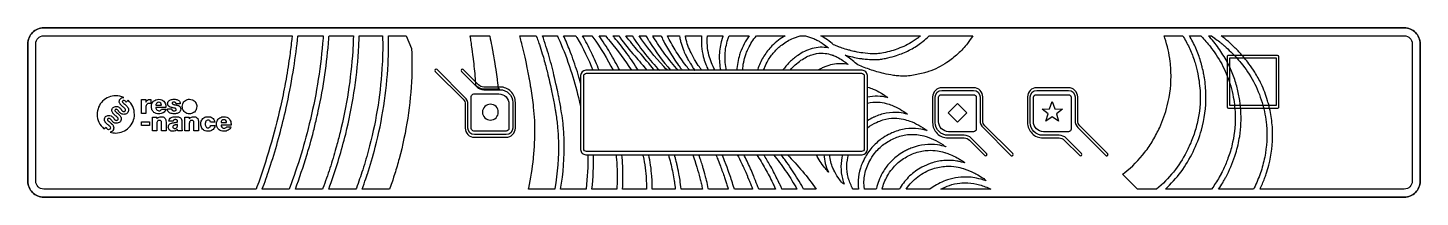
# Model space of a CAD drawing. Header units: inches. Extents: x 17 to 281, y -119 to -87.
import ezdxf

# ---------------------------------------------------------------- set-up
doc = ezdxf.new("R2010")
doc.units = ezdxf.units.IN
doc.header["$MEASUREMENT"] = 0
for name, color, linetype in [('ARGENT', 7, 'Continuous'), ('BLANC', 7, 'Continuous'), ('CUIVRE', 7, 'Continuous'), ('decoupeEXt', 7, 'Continuous'), ('decoupeINt', 7, 'Continuous'), ('NOIR', 7, 'Continuous')]:
    doc.layers.add(name, color=color, linetype=linetype)

msp = doc.modelspace()

# ---------------------------------------------------------------- linework, layer by layer
at = {"layer": 'ARGENT'}
msp.add_lwpolyline([(175.68, -109.77), (175.68, -95.81, 0.414214), (174.68, -94.81), (122.32, -94.81, 0.414214), (121.32, -95.81), (121.32, -109.77, 0.414214), (122.32, -110.77), (174.68, -110.77, 0.414214)], format="xyb", close=True, dxfattribs=at)
at = {"layer": 'BLANC'}
msp.add_lwpolyline([(105.71, -102.73, 0.414214), (104.21, -101.23, 0.414214), (102.71, -102.73, 0.414214), (104.21, -104.22, 0.414214)], format="xyb", close=True, dxfattribs=at)
for points in [[(192.76, -101.08), (190.98, -102.85), (192.76, -104.63), (194.53, -102.85)], [(210.75, -100.73), (211.24, -102.08), (212.68, -102.13), (211.55, -103.02), (211.94, -104.4), (210.75, -103.61), (209.55, -104.4), (209.94, -103.02), (208.82, -102.13), (210.25, -102.08)]]:
    msp.add_lwpolyline(points, close=True, dxfattribs=at)
at = {"layer": 'CUIVRE'}
for points in [[(277.5, -86.79), (90.15, -86.79), (90.15, -86.79), (86.61, -86.79), (86.61, -86.79), (19.5, -86.79, 0.199548), (17.38, -87.67, 0.199677), (16.5, -89.79), (16.5, -115.79, 0.199252), (17.38, -117.91, 0.199384), (19.5, -118.79), (277.5, -118.79, 0.19925), (279.62, -117.91, 0.19968), (280.5, -115.79), (280.5, -89.79, 0.19925), (279.62, -87.67, 0.19968)], [(59.79, -117.27), (19.5, -117.27, -0.413585), (18, -115.77), (18, -89.77, -0.413585), (19.5, -88.27), (66.62, -88.27, -0.001541), (66.57, -88.7, -0.004658), (66.53, -89.11, -0.004147), (66.5, -89.3, -0.007073), (66.1, -92.42, -0.009914), (65.35, -97.07, -0.012207), (65.32, -97.22, -0.009912), (64.4, -101.69, -0.032973), (59.93, -116.88)], [(66.05, -117.27), (60.96, -117.27), (60.96, -117.26, 0.008128), (62.28, -113.49), (62.52, -112.77), (62.73, -112.11, 0.021331), (65.48, -101.93, 0.014476), (66.79, -95.16), (66.93, -94.31, 0.01225), (67.72, -88.33), (67.73, -88.27), (72.51, -88.27), (72.48, -88.74, -0.038606), (70.07, -104.14, -0.032475), (66.12, -117.09)], [(72.37, -117.27), (67.22, -117.27, 0.016221), (69.39, -110.89), (69.51, -110.49), (69.62, -110.11), (69.83, -109.4), (70.01, -108.78), (70.16, -108.23), (70.29, -107.76), (70.52, -106.92, 0.005463), (71.14, -104.39, 0.00557), (71.58, -102.47, 0.033809), (73.58, -88.82), (73.58, -88.78), (73.6, -88.46), (73.61, -88.27), (78.23, -88.27), (78.2, -88.99, -0.008152), (78.1, -91.16, -0.044539), (75.7, -106.6), (75.62, -106.93, -0.007467), (74.93, -109.51, -0.010359), (73.77, -113.33, -0.010373), (72.44, -117.1)], [(78.72, -117.27), (73.54, -117.27), (73.78, -116.63), (73.89, -116.33), (73.99, -116.04, 0.025623), (76.77, -106.86, 0.022402), (78.33, -99.1, 0.022409), (79.2, -91.23, 0.00673), (79.28, -89.76), (79.3, -89.02), (79.32, -88.65), (79.33, -88.29), (79.33, -88.27), (83.76, -88.27), (83.76, -88.28, -0.008595), (83.78, -90.94), (83.77, -91.6), (83.76, -92.1, -0.005608), (83.7, -93.59, -0.050347), (81.31, -109.07, -0.012742), (80.15, -113.12), (79.99, -113.62, -0.011254), (78.79, -117.1)], [(89.28, -96.02, -0.056229), (86.9, -111.55, -0.010129), (86.08, -114.34), (85.86, -115.04), (85.69, -115.56), (85.63, -115.75), (85.4, -116.43), (85.28, -116.77), (85.16, -117.1), (85.1, -117.27), (79.89, -117.27, 0.006489), (80.58, -115.31), (80.71, -114.95), (80.82, -114.6, 0.011707), (80.85, -114.52, 0.011717), (80.88, -114.44, 0.01657), (82.37, -109.35, 0.050329), (84.8, -93.64), (84.81, -93.31), (84.84, -92.68, 0.015116), (84.86, -88.27), (88.22, -88.27), (89.25, -90.66), (89.25, -90.83), (89.28, -91.48), (89.29, -91.62, -0.009136), (89.32, -93.82), (89.32, -94.37, -0.007557)], [(100.38, -88.27), (104.06, -88.27), (104.09, -88.38, -0.004956), (104.46, -90.22), (104.55, -90.68, -0.007913), (104.58, -90.85), (104.69, -91.46), (104.79, -92.06), (104.92, -92.84), (105.03, -93.52), (105.13, -94.11), (105.21, -94.63), (105.23, -94.75, -0.005471), (105.48, -96.51), (105.51, -96.74), (105.56, -97.12), (105.63, -97.71, -0.005369), (105.65, -97.85, -0.006753), (105.66, -97.96, -0.010344), (105.68, -98.12, -0.012368), (105.7, -98.29), (105.74, -98.34), (105.98, -98.36), (102.94, -98.36, -0.190154), (101.49, -97.78), (101.4, -96.83, 0.01239), (101.05, -93.13), (100.93, -92.21), (100.89, -91.87), (100.81, -91.26), (100.69, -90.36), (100.65, -90.13), (100.63, -89.96, 0.003006), (100.56, -89.45), (100.52, -89.16), (100.48, -88.94)], [(116.42, -117.19), (116.41, -117.27), (111.43, -117.27, 0.008576), (111.47, -117.1, 0.027691), (112.37, -111.46, 0.009685), (112.39, -111.28, 0.026981), (112.64, -105.76, 0.010123), (112.6, -104.31, 0.014946), (112.41, -101.79), (112.36, -101.32, 0.013558), (111.84, -97.8), (111.81, -97.58), (111.66, -96.76, 0.001678), (111.55, -96.15), (111.37, -95.23), (111.33, -95), (111.29, -94.82, 0.00369), (111.19, -94.31), (111.19, -94.31), (111.04, -93.55), (110.9, -92.88), (110.77, -92.3, 0.005716), (110.3, -90.28), (110.17, -89.78, 0.015784), (110.16, -89.73, 0.005915), (110.06, -89.37, 0.003403), (109.77, -88.27), (112.9, -88.27), (112.97, -88.44, -0.005739), (113.34, -89.49), (113.42, -89.72), (113.49, -89.94, -0.006173), (114.05, -91.68, -0.009655), (114.79, -94.31), (114.87, -94.64), (114.95, -94.93, -0.006919), (115.01, -95.19, -0.005951), (115.43, -96.97), (115.58, -97.67), (115.73, -98.32, -0.012327), (115.74, -98.39, -0.012266), (115.76, -98.47, -0.012206), (115.78, -98.54, -0.012145), (115.79, -98.62, -0.012085), (115.81, -98.69, -0.006405), (116.28, -101.05), (116.36, -101.49), (116.44, -101.91), (116.51, -102.3, -0.004656), (116.62, -103.03, -0.01488), (116.95, -105.61, -0.018813), (117.1, -108.2, -0.047598)], [(122.36, -117.21), (122.36, -117.27), (117.52, -117.27, 0.047354), (118.2, -108.18, 0.020636), (118.02, -105.29, 0.007332), (118.01, -105.15, 0.008802), (117.98, -104.89, 0.011679), (117.71, -102.83), (117.65, -102.45), (117.59, -102.09), (117.53, -101.75), (117.47, -101.44), (117.42, -101.14), (117.37, -100.86, 0.001752), (117.17, -99.83), (117.13, -99.63, 0.004108), (116.82, -98.18), (116.78, -98), (116.64, -97.37), (116.5, -96.73), (116.38, -96.2, 0.013784), (115.35, -92.2, 0.015626), (114.07, -88.27), (116.88, -88.27), (116.98, -88.48), (117.05, -88.65, -0.025001), (119.15, -93.91), (119.2, -94.08, -0.020297), (120.74, -99.35), (120.89, -99.94), (121.11, -100.82), (121.22, -101.27), (121.32, -101.71), (121.32, -109.77, 0.414229), (122.32, -110.77), (122.65, -110.77, -0.036048)], [(120.42, -88.27), (120.56, -88.52, -0.008632), (120.62, -88.62, -0.031712), (123.66, -94.81), (122.32, -94.81, 0.41419), (121.32, -95.81), (121.32, -97.23), (121.16, -96.66), (121, -96.12, 0.016686), (119.68, -92.15, 0.00865), (119.59, -91.9), (119.42, -91.44), (119.26, -91.04, 0.013525), (118.09, -88.27)], [(123.46, -88.27), (123.66, -88.56, -0.034288), (127.5, -94.81), (124.84, -94.81, 0.01639), (123.37, -91.49, 0.01038), (123.32, -91.39, 0.015367), (121.68, -88.27)], [(126.03, -88.27), (126.28, -88.58, 0.003324), (126.59, -88.97), (126.9, -89.35, -0.030789), (130.94, -94.81), (128.72, -94.81, 0.017579), (126.88, -91.47, 0.018154), (124.8, -88.27)], [(128.53, -88.27), (128.74, -88.57, 0.02514), (131.59, -92.09, -0.008125), (132.76, -93.43), (133.04, -93.77, -0.016891), (133.1, -93.84, -0.016283), (133.15, -93.9), (133.52, -94.35), (133.89, -94.81), (132.25, -94.81, 0.017273), (130.1, -91.65), (129.82, -91.27, 0.01475), (127.75, -88.64), (127.67, -88.55), (127.45, -88.27)], [(131.07, -88.27), (131.25, -88.55, 0.044914), (136.26, -94.81), (135.28, -94.81, 0.019328), (132.41, -91.35), (132.24, -91.17, -0.021056), (129.89, -88.27)], [(133.7, -88.27), (133.94, -88.69, 0.016647), (133.97, -88.73, 0.007751), (134.15, -89.03, 0.009662), (134.26, -89.22, 0.007249), (134.38, -89.41, 0.040297), (138.37, -94.81), (137.77, -94.81), (137.42, -94.44), (137.07, -94.06, -0.04259), (132.4, -88.27)], [(136.58, -88.27), (136.67, -88.47, 0.011672), (137.08, -89.36, 0.016071), (137.77, -90.65, 0.01089), (138.53, -91.9), (138.77, -92.27, 0.010875), (139.66, -93.56), (139.89, -93.88), (139.97, -93.99), (140.28, -94.4, 0.005765), (140.59, -94.81), (139.84, -94.81, -0.02336), (137.31, -91.75, -0.024669), (135.09, -88.46), (134.98, -88.27)], [(140.05, -88.27), (140.07, -88.36), (140.11, -88.6, 0.018125), (140.27, -89.33, 0.031021), (140.74, -90.78, 0.024928), (140.76, -90.84, 0.019553), (141.21, -91.87, 0.003317), (141.4, -92.25), (141.57, -92.58), (141.73, -92.86, 0.006766), (142.01, -93.35, 0.006498), (142.12, -93.53), (142.31, -93.85), (142.39, -93.96), (142.52, -94.17, 0.005798), (142.92, -94.78), (142.94, -94.81), (142, -94.81, -0.006975), (141.33, -93.96, -0.022443), (139.46, -91.31), (139.23, -90.94, -0.01427), (138.46, -89.63, -0.020225), (137.78, -88.27)], [(144.26, -88.27, 0.084823), (144.57, -92.21, 0.028166), (145, -93.54), (145.06, -93.7), (145.18, -93.98, 0.010221), (145.36, -94.4, 0.014992), (145.41, -94.5, 0.01274), (145.49, -94.66), (145.56, -94.81), (144.28, -94.81), (144.17, -94.65, -0.00933), (143.83, -94.17, -0.011906), (143.06, -92.97, -0.012191), (142.53, -92.03), (142.44, -91.86, -0.026063), (141.8, -90.49, -0.033737), (141.33, -89.05, -0.010058), (141.24, -88.66), (141.2, -88.47, -0.011528), (141.17, -88.27)], [(145.36, -88.32), (145.36, -88.27), (148.31, -88.27, 0.010186), (148.19, -88.62, 0.012076), (148.07, -89, 0.023805), (148.06, -89.04, 0.060414), (147.6, -91.91, 0.064753), (147.88, -94.81), (146.81, -94.81, -0.010936), (146.76, -94.73, -0.027263), (146.11, -93.37, -0.034241), (145.64, -91.94, -0.085934)], [(149.23, -88.95, -0.03806), (149.24, -88.93), (149.29, -88.78), (149.35, -88.62), (149.48, -88.27), (153.27, -88.27, 0.075308), (151.59, -91.47, 0.006137), (151.46, -91.88, 0.063729), (150.94, -94.81), (149, -94.81, -0.073615), (148.7, -91.87, -0.035307), (148.87, -90.39, -0.031639)], [(154.64, -88.27), (160.1, -88.27, 0.039335), (158.82, -89.1, 0.034765), (157.59, -90.19, 0.05569), (156.07, -92.12, 0.050269), (154.99, -94.32, 0.037984), (154.98, -94.35, 0.01018), (154.83, -94.81), (152.04, -94.81, -0.038466), (152.23, -93.3, -0.011358), (152.31, -92.93, -0.008062), (152.38, -92.65), (152.41, -92.55, -0.014275), (152.63, -91.83, -0.019954), (152.97, -90.97, -0.065152), (154.4, -88.58)], [(162.97, -88.27), (163.97, -88.27), (165.3, -88.74, -0.032125), (166.11, -89.09, -0.020451), (166.69, -89.41, -0.01226), (167.11, -89.67, -0.014933), (167.26, -89.78, -0.024448), (168.29, -90.58, 0.114599), (165.23, -90.69, 0.048414), (163.79, -91.23, 0.036844), (162.47, -92.01, 0.043625), (160.93, -93.28, 0.04594), (159.65, -94.81), (155.99, -94.81, -0.006127), (156.02, -94.71), (156.09, -94.53, -0.004731), (156.22, -94.2, -0.03088), (156.83, -92.99, -0.049576), (158.01, -91.35, -0.024402), (158.72, -90.63, -0.023207), (159.5, -89.98, -0.03383), (160.54, -89.28, -0.044781), (161.67, -88.74)], [(185.77, -88.27), (185.61, -88.41, -0.009086), (185.36, -88.6), (185.24, -88.7, -0.004668), (185.11, -88.79, -0.018364), (184.36, -89.32, -0.055562), (181.49, -90.73), (181.3, -90.8, -0.020292), (179.87, -91.24, -0.013907), (178.4, -91.57, -0.041364), (177.24, -91.69, -0.011603), (176.72, -91.69, -0.03082), (174.81, -91.53, -0.017015), (173.39, -91.28, -0.01092), (172.34, -91.03), (172.14, -90.97), (171.78, -90.87), (171.46, -90.78, -0.01271), (170.35, -90.41, -0.023433), (170.29, -90.38, -0.023339), (170.22, -90.36, -0.013359), (169.27, -89.98, 0.026762), (168.13, -89.06, 0.03346), (166.89, -88.27)], [(187.02, -88.64), (187.43, -88.27), (195.68, -88.27, -0.024522), (194.66, -89.72, -0.038446), (192.86, -91.69, -0.040707), (190.77, -93.34, -0.066815), (187.29, -95.04), (187.18, -95.08, -0.013445), (186.28, -95.34), (185.94, -95.43, -0.029634), (183.51, -95.87, -0.023978), (182.87, -95.91, -0.026895), (181.67, -95.88, -0.016601), (180.62, -95.76, -0.020118), (178.81, -95.42, -0.025458), (176.16, -94.65, -0.006087), (176, -94.6, -0.027324), (173.6, -93.61, 0.01839), (172.58, -92.72, 0.023647), (171.47, -91.92, 0.014902), (171.56, -91.95, 0.028718), (174.22, -92.55), (174.56, -92.6), (174.7, -92.62, 0.009392), (175.26, -92.69, 0.027674), (176.94, -92.79, 0.021003), (177.78, -92.76, 0.028155), (178.62, -92.65, 0.009064), (179.57, -92.45, 0.020729), (181.22, -91.99, 0.039379), (183.59, -91.02, 0.022664), (184.71, -90.4, 0.021295), (185.77, -89.68), (185.81, -89.65, 0.011762), (185.97, -89.53, 0.020486)], [(230.52, -117.27), (226.88, -117.27), (224.08, -114.47), (224.42, -114.2, 0.065627), (228.3, -110.32, 0.029805), (229.84, -108.04, 0.027678), (231.11, -105.61, 0.044206), (232.56, -101.53, 0.072633), (233.24, -95.09, 0.002918), (233.22, -94.68, 0.015242), (233.09, -93.16, 0.023345), (232.7, -90.91, 0.021916), (232.11, -88.71, 0.011585), (231.96, -88.28), (231.96, -88.27), (235.47, -88.27), (235.62, -88.53), (235.8, -88.82, -0.028358), (236.95, -91.06, -0.030938), (237.82, -93.42, -0.0214), (238.33, -95.45, -0.040877), (238.78, -99.09, -0.064648), (238.28, -104.56, -0.030641), (237.52, -107.2), (237.46, -107.36, -0.026427), (236.45, -109.73, -0.049335), (234.08, -113.6, -0.05468), (230.97, -116.89)], [(240.96, -117.27), (232.19, -117.27, 0.050137), (235.16, -114, 0.045753), (237.44, -110.21, 0.044122), (239.02, -106.12, 0.073602), (239.89, -99.6), (239.89, -99.4, 0.034564), (239.59, -96.22, 0.009768), (239.45, -95.43, 0.012388), (239.19, -94.26), (239.15, -94.12), (239.12, -93.99), (239.09, -93.88), (239.07, -93.78, 0.004658), (238.88, -93.11, 0.03052), (237.96, -90.63, 0.028827), (236.75, -88.27), (238.89, -88.27), (239.21, -88.61, -0.026122), (240.95, -90.66, -0.044352), (243.1, -94.06, -0.050117), (244.58, -97.81, -0.021834), (245.06, -99.88, -0.041885), (245.43, -103.58, -0.065958), (244.79, -109.11, -0.031123), (243.94, -111.77), (243.81, -112.1, -0.024932), (242.79, -114.31, -0.011101), (242.74, -114.4), (242.56, -114.73, -0.027096), (241.16, -116.98)], [(248.92, -117.27), (242.29, -117.27, 0.014061), (243.06, -116.07, 0.006373), (243.42, -115.45, 0.018414), (243.47, -115.37, 0.00966), (243.76, -114.82), (243.89, -114.57, 0.043573), (245.54, -110.51, 0.035845), (246.28, -107.3, 0.055439), (246.49, -102.37, 0.027101), (246.19, -99.92, 0.024765), (245.64, -97.51), (245.64, -97.51, 0.031871), (244.75, -94.98, 0.022373), (243.87, -93.17, 0.032181), (242.28, -90.62, 0.027994), (240.39, -88.27), (240.91, -88.27), (241.47, -88.68, -0.035582), (241.5, -88.7, -0.035448), (241.53, -88.72, -0.009777), (242.49, -89.45, -0.00926), (242.72, -89.63), (242.9, -89.77, -0.020913), (242.96, -89.83, -0.006893), (243.07, -89.92), (243.16, -89.99), (243.28, -90.1, -0.035157), (243.3, -90.12, -0.021836), (243.35, -90.16, -0.024008), (243.41, -90.21), (243.41, -90.21, -0.01405), (244.6, -91.32, -0.026683), (246.52, -93.41, -0.047395), (248.9, -96.94, -0.053507), (250.52, -100.88), (250.59, -101.13, -0.045382), (251.34, -105.15, -0.072769), (251.02, -111.26, -0.033886), (250.21, -114.22, -0.030611), (249.03, -117.05)], [(279, -115.77, -0.413585), (277.5, -117.27), (250.14, -117.27, 0.019984), (250.99, -115.3, 0.010022), (251.31, -114.42, 0.01913), (251.81, -112.74, 0.069017), (252.53, -106.64, 0.034256), (252.25, -103.57, 0.01508), (251.96, -102.06), (251.87, -101.69), (251.84, -101.55, 0.010696), (251.58, -100.57, 0.040222), (250.36, -97.39, 0.02917), (249.13, -95.16, 0.021086), (248.04, -93.58), (247.83, -93.29, 0.013987), (246.98, -92.25, 0.018442), (245.61, -90.77, 0.016501), (244.14, -89.39, 0.010271), (243.46, -88.82, 0.006689), (242.77, -88.27), (277.5, -88.27, -0.413585), (279, -89.77)], [(166.3, -94.81), (161.03, -94.81, -0.068313), (163.1, -92.91, -0.034438), (164.15, -92.28, -0.03665), (165.15, -91.86, -0.040686), (166.07, -91.63, -0.073692), (167.71, -91.6, -0.049669), (168.91, -91.88, -0.021392), (169.02, -91.92, -0.021692), (169.12, -91.95), (169.17, -91.97, -0.02632), (169.95, -92.32, -0.031074), (171.05, -92.97, -0.011177), (171.18, -93.06), (171.41, -93.22, -0.0171), (172.07, -93.73, 0.104569), (169.08, -93.7, 0.04791), (167.64, -94.14, 0.017778), (166.96, -94.45), (166.79, -94.53, 0.012782)], [(31.35, -105.59, 0.081003), (31.55, -105.86, 0.083502), (31.69, -105.95, 0.112624), (31.86, -105.99, 0.18301), (32.11, -105.9, 0.094714), (32.18, -105.82, 0.125023), (32.21, -105.7, 0.159512), (32.13, -105.5, 0.038113), (32.1, -105.45, 0.028991), (31.95, -105.31, 0.018414), (31.87, -105.25), (31.8, -105.18, -0.006253), (31.62, -105.04, -0.011117), (31.37, -104.81), (31.31, -104.75, -0.008969), (31.23, -104.66, -0.03714), (31.15, -104.56, -0.057754), (31.05, -104.35, -0.078894), (31.01, -104.12, -0.215683), (31.25, -103.57, -0.197274), (31.84, -103.35, -0.121454), (32.28, -103.45, -0.05468), (32.55, -103.64, -0.043274), (32.79, -103.88, 0.081003), (32.98, -104.15, 0.083502), (33.12, -104.24, 0.112624), (33.29, -104.28, 0.18301), (33.54, -104.19, 0.094714), (33.61, -104.11, 0.125023), (33.64, -103.99, 0.159512), (33.57, -103.79, 0.038113), (33.53, -103.74, 0.028991), (33.38, -103.6, 0.018414), (33.31, -103.54), (33.23, -103.47, -0.006253), (33.06, -103.33, -0.011117), (32.81, -103.1), (32.75, -103.04, -0.008969), (32.66, -102.95, -0.03714), (32.59, -102.85, -0.057754), (32.48, -102.64, -0.078894), (32.44, -102.41, -0.215683), (32.68, -101.86, -0.197274), (33.28, -101.64, -0.121454), (33.71, -101.74, -0.060049), (33.84, -101.84, -0.030379), (34.02, -102.01, -0.006544), (34.18, -102.19, 0.081003), (34.38, -102.46, 0.083502), (34.52, -102.56, 0.112624), (34.68, -102.59, 0.18301), (34.93, -102.51, 0.094714), (35.01, -102.42, 0.125023), (35.04, -102.31, 0.159512), (34.96, -102.1, 0.038113), (34.92, -102.05, 0.028991), (34.78, -101.91, 0.018414), (34.7, -101.85), (34.62, -101.78, -0.006253), (34.45, -101.64, -0.011117), (34.2, -101.41), (34.14, -101.35, -0.008969), (34.06, -101.26, -0.03714), (33.98, -101.16, -0.057754), (33.87, -100.95, -0.078894), (33.83, -100.72, -0.215683), (34.08, -100.18, -0.197274), (34.67, -99.95), (34.68, -99.95, 0.110859), (33.18, -99.61, 0.414214), (29.65, -103.14, 0.222707), (30.92, -105.85)], [(38.03, -100.36), (38.86, -100.36), (38.86, -100.82), (38.87, -100.82, -0.167951), (39.18, -100.43, -0.139824), (39.65, -100.31, -0.050506), (39.85, -100.33), (39.85, -101.11, 0.069024), (39.53, -101.06, 0.085414), (39.28, -101.1, 0.166152), (38.99, -101.32, 0.149108), (38.88, -101.67), (38.88, -102.97), (38.03, -102.97)], [(40.78, -101.87, 0.076526), (40.82, -102.1, 0.169467), (41.03, -102.37, 0.145419), (41.36, -102.46, 0.125163), (41.65, -102.39, 0.172791), (41.85, -102.18), (42.65, -102.18, -0.203381), (42.15, -102.84, -0.077188), (41.76, -102.99, -0.058894), (41.35, -103.04, -0.081144), (40.8, -102.96, -0.082837), (40.42, -102.76, -0.13481), (40.04, -102.27, -0.100391), (39.92, -101.65, -0.20712), (40.34, -100.67, -0.192859), (41.33, -100.28, -0.101122), (41.91, -100.39, -0.187779), (42.54, -101.01, -0.07034), (42.67, -101.43, -0.050554), (42.69, -101.87)], [(43.78, -102.11, 0.243345), (43.92, -102.4, 0.095863), (44.07, -102.47, 0.06802), (44.24, -102.49, 0.116616), (44.5, -102.43, 0.114906), (44.6, -102.34, 0.160292), (44.64, -102.21, 0.195329), (44.59, -102.08, 0.085632), (44.51, -102.02, 0.043396), (44.37, -101.97, 0.020025), (44.22, -101.94), (44.03, -101.89), (43.86, -101.86, -0.025595), (43.56, -101.78, -0.014919), (43.45, -101.73, -0.063964), (43.26, -101.63, -0.136665), (43.07, -101.39, -0.098834), (43.01, -101.08, -0.154262), (43.13, -100.69, -0.100617), (43.35, -100.49, -0.049739), (43.55, -100.39, -0.050937), (43.87, -100.31, -0.043049), (44.2, -100.28, -0.042842), (44.61, -100.32, -0.057453), (44.9, -100.4, -0.068822), (45.11, -100.52, -0.123143), (45.33, -100.79, -0.10065), (45.4, -101.13), (44.62, -101.13, 0.102783), (44.59, -101, 0.153094), (44.5, -100.9, 0.092733), (44.37, -100.85, 0.047068), (44.23, -100.84, 0.07495), (44.01, -100.86, 0.126942), (43.91, -100.92, 0.193546), (43.87, -101.03, 0.228356), (43.93, -101.16, 0.075087), (44.03, -101.22, 0.034306), (44.23, -101.29), (44.3, -101.31, 0.014292), (44.57, -101.36, 0.043321), (44.6, -101.36, -0.008701), (44.83, -101.41, -0.061747), (45.08, -101.49, -0.134501), (45.38, -101.74, -0.147952), (45.49, -102.11, -0.133051), (45.39, -102.54, -0.103678), (45.17, -102.78, -0.05583), (44.96, -102.91, -0.060938), (44.61, -103.01), (44.52, -103.02, -0.031992), (44.24, -103.04, -0.0298), (44.03, -103.03, -0.05441), (43.65, -102.96, -0.057435), (43.38, -102.84, -0.135734), (43.07, -102.53, -0.117038), (42.97, -102.11)], [(47.16, -100.28, -0.093901), (47.69, -100.38, -0.160484), (48.32, -100.89, -0.143473), (48.53, -101.66, -0.090381), (48.44, -102.2, -0.15977), (47.93, -102.82, -0.145526), (47.16, -103.04, -0.091317), (46.63, -102.95, -0.161055), (46, -102.44, -0.142861), (45.79, -101.66, -0.089971), (45.88, -101.13, -0.159344), (46.38, -100.5, -0.146984)], [(107.72, -105.79, -0.412497), (107.22, -106.29), (101.08, -106.29, -0.412429), (100.58, -105.79), (100.58, -99.79, -0.412538), (101.08, -99.29), (105.83, -99.29, -0.199253), (107.17, -99.84, -0.199677), (107.72, -101.18)], [(175.68, -98), (175.75, -98.01, -0.031666), (176.77, -98.35), (176.81, -98.37, -0.037837), (178.23, -99.09), (178.4, -99.19), (178.44, -99.21, -0.023363), (179.55, -99.98, 0.056471), (177.62, -99.71, 0.059166), (175.68, -99.89)], [(196.33, -99.92), (196.33, -105.92, -0.412497), (195.83, -106.42), (191.08, -106.42, -0.199253), (189.74, -105.86, -0.199677), (189.19, -104.53), (189.19, -99.92, -0.412482), (189.69, -99.42), (195.83, -99.42, -0.41255)], [(214.32, -105.92, -0.412497), (213.82, -106.42), (209.07, -106.42, -0.199253), (207.73, -105.86, -0.199677), (207.18, -104.53), (207.18, -99.92, -0.412482), (207.68, -99.42), (213.82, -99.42, -0.41255), (214.32, -99.92)], [(35.5, -100.48), (35.12, -100.82, 0.012491), (35.08, -100.76, 0.073062), (34.9, -100.58, 0.155354), (34.66, -100.5, 0.177965), (34.48, -100.56, 0.226521), (34.4, -100.7, 0.167608), (34.46, -100.85, 0.043363), (34.55, -100.95, 0.014214), (34.88, -101.24), (35.08, -101.41, -0.028979), (35.13, -101.45), (35.21, -101.52, -0.079214), (35.23, -101.53), (35.28, -101.59, -0.03523), (35.42, -101.75, -0.057215), (35.53, -101.93, -0.10791), (35.6, -102.28, -0.100448), (35.54, -102.62, -0.108509), (35.35, -102.9, -0.106914), (35.03, -103.09, -0.085493), (34.67, -103.14, -0.061196), (34.38, -103.11, -0.078781), (34.11, -102.98, -0.077826), (33.88, -102.77, -0.05415), (33.71, -102.51), (33.71, -102.51, 0.006732), (33.62, -102.4, 0.070385), (33.47, -102.26, 0.156636), (33.27, -102.19, 0.177965), (33.08, -102.25, 0.226521), (33.01, -102.39, 0.167608), (33.06, -102.53, 0.043363), (33.16, -102.64, 0.014214), (33.49, -102.92), (33.69, -103.1, -0.028979), (33.74, -103.14), (33.81, -103.21, -0.079214), (33.83, -103.22), (33.89, -103.27, -0.03523), (34.03, -103.43, -0.057215), (34.14, -103.61, -0.10791), (34.21, -103.97, -0.100448), (34.15, -104.31, -0.108509), (33.95, -104.59, -0.106914), (33.64, -104.77, -0.085493), (33.28, -104.83, -0.061196), (32.98, -104.79, -0.078781), (32.71, -104.67, -0.079025), (32.48, -104.46, -0.047505), (32.32, -104.2), (32.31, -104.2, 0.082138), (32.11, -103.99, 0.153042), (31.84, -103.9, 0.177965), (31.65, -103.96, 0.226521), (31.58, -104.1, 0.167608), (31.63, -104.24, 0.043363), (31.73, -104.35, 0.014214), (32.05, -104.64), (32.26, -104.81, -0.028979), (32.31, -104.85), (32.38, -104.92, -0.079214), (32.4, -104.93), (32.45, -104.98, -0.03523), (32.59, -105.14, -0.057215), (32.7, -105.32, -0.10791), (32.78, -105.68, -0.100448), (32.72, -106.02, -0.108509), (32.52, -106.3, -0.133474), (32.11, -106.51, 0.077899), (33.18, -106.67, 0.414218), (36.71, -103.14, 0.217567)], [(41.84, -101.39, 0.170801), (41.69, -101.02, 0.217203), (41.33, -100.86, 0.209662), (40.95, -101.02, 0.082303), (40.83, -101.19, 0.068793), (40.78, -101.39)], [(175.68, -101.03, -0.071502), (177.72, -100.84, -0.050066), (179.24, -101.06, -0.032616), (180.33, -101.41, -0.037798), (181.88, -102.17, -0.028782), (183.31, -103.12, 0.04203), (181.71, -102.82, 0.069671), (179.28, -102.91, 0.064736), (176.96, -103.65, 0.01197), (176.79, -103.73, 0.026918), (175.68, -104.35)], [(40.11, -103.65), (40.94, -103.65), (40.94, -104.01), (40.95, -104.01, -0.084978), (41.1, -103.83, -0.173843), (41.77, -103.58, -0.075642), (42.16, -103.63, -0.100272), (42.42, -103.78, -0.148491), (42.65, -104.15, -0.071488), (42.71, -104.59), (42.71, -106.26), (41.85, -106.26), (41.85, -105, 0.002194), (41.85, -104.76, 0.046103), (41.83, -104.58, 0.078564), (41.79, -104.45, 0.180994), (41.63, -104.31, 0.087104), (41.42, -104.28, 0.112745), (41.22, -104.32, 0.179669), (41.02, -104.54, 0.104702), (40.96, -104.84), (40.96, -106.26), (40.11, -106.26)], [(43.24, -104.46, -0.12108), (43.35, -104.05, -0.132699), (43.65, -103.76, -0.077317), (44.05, -103.62, -0.047295), (44.47, -103.58, -0.034124), (44.89, -103.61, -0.048096), (44.91, -103.61, -0.060163), (45.22, -103.69, -0.069405), (45.42, -103.81, -0.135507), (45.63, -104.1, -0.090352), (45.69, -104.45), (45.69, -105.59, 0.028952), (45.7, -105.93, 0.087303), (45.79, -106.26), (44.93, -106.26, -0.048267), (44.9, -106.14, -0.042251), (44.89, -106.08), (44.88, -106.01, -0.11964), (44.48, -106.26, -0.080853), (44.02, -106.34, -0.065678), (43.69, -106.29, -0.072611), (43.46, -106.19, -0.143868), (43.21, -105.91, -0.112729), (43.13, -105.55, -0.070603), (43.17, -105.29, -0.177384), (43.42, -104.94, -0.074271), (43.71, -104.81, -0.02267), (43.94, -104.75, -0.018928), (44.3, -104.7, 0.020321), (44.65, -104.64, 0.022326), (44.74, -104.62, 0.173363), (44.85, -104.54, 0.132465), (44.88, -104.4, 0.167467), (44.83, -104.27, 0.090027), (44.76, -104.2, 0.082471), (44.61, -104.15, 0.049399), (44.46, -104.13, 0.063766), (44.32, -104.15, 0.155508), (44.13, -104.26, 0.136637), (44.04, -104.46)], [(44.34, -105.81, 0.109911), (44.61, -105.76, 0.139647), (44.77, -105.62, 0.077347), (44.83, -105.49, 0.055026), (44.86, -105.26), (44.87, -105.21, 0.004211), (44.87, -105.12), (44.87, -105.04, -0.070634), (44.74, -105.09, -0.029599), (44.64, -105.12), (44.56, -105.13, 0.017319), (44.34, -105.18, 0.045822), (44.21, -105.22, 0.12302), (44.05, -105.33, 0.184398), (43.99, -105.51, 0.108175), (44.01, -105.64, 0.191087), (44.15, -105.77, 0.103315)], [(46.25, -103.65), (47.08, -103.65), (47.08, -104.01), (47.09, -104.01, -0.084849), (47.25, -103.83, -0.174743), (47.91, -103.58, -0.075625), (48.3, -103.63, -0.09962), (48.56, -103.78, -0.148245), (48.8, -104.15, -0.04385), (48.84, -104.37, -0.032328), (48.85, -104.59), (48.85, -106.26), (48, -106.26), (48, -105, 0.002278), (48, -104.76, 0.045807), (47.98, -104.58, 0.078871), (47.93, -104.45, 0.181173), (47.77, -104.31, 0.086732), (47.57, -104.28, 0.113126), (47.37, -104.32, 0.179848), (47.17, -104.54, 0.1046), (47.11, -104.84), (47.11, -106.26), (46.25, -106.26)], [(51.12, -104.61, 0.21672), (50.98, -104.33, 0.177684), (50.7, -104.23, 0.120371), (50.43, -104.29, 0.122463), (50.28, -104.42, 0.108931), (50.17, -104.7, 0.04975), (50.15, -105, 0.058951), (50.17, -105.23, 0.049635), (50.23, -105.4, 0.133874), (50.4, -105.61, 0.153838), (50.65, -105.68, 0.07157), (50.84, -105.66, 0.175462), (51.05, -105.49, 0.108789), (51.14, -105.24), (51.97, -105.24, -0.093264), (51.84, -105.69, -0.158142), (51.34, -106.18, -0.119635), (50.66, -106.34, -0.085347), (50.14, -106.25, -0.161114), (49.51, -105.76, -0.075917), (49.35, -105.4, -0.065315), (49.29, -105, -0.083256), (49.38, -104.46, -0.166509), (49.87, -103.8, -0.083067), (50.25, -103.63, -0.065174), (50.66, -103.58, -0.070762), (51.11, -103.64, -0.066151), (51.42, -103.77, -0.25253), (51.95, -104.61)], [(53.13, -105.17, 0.075479), (53.17, -105.39, 0.168892), (53.38, -105.67, 0.145814), (53.71, -105.76, 0.125193), (54, -105.69, 0.173732), (54.2, -105.47), (55, -105.47, -0.202821), (54.5, -106.13, -0.077207), (54.11, -106.29, -0.05858), (53.7, -106.34, -0.081269), (53.15, -106.25, -0.082879), (52.77, -106.06, -0.134409), (52.39, -105.57, -0.099701), (52.27, -104.95, -0.098691), (52.38, -104.41, -0.154553), (52.9, -103.8, -0.140756), (53.68, -103.58, -0.101079), (54.26, -103.69, -0.187817), (54.89, -104.3, -0.070366), (55.02, -104.72, -0.050564), (55.04, -105.17)], [(54.19, -104.69, 0.169803), (54.04, -104.32, 0.217451), (53.68, -104.16, 0.209702), (53.3, -104.31, 0.082251), (53.18, -104.49, 0.068642), (53.13, -104.69)], [(172.97, -117.27), (172.83, -117.03, -0.027504), (172.37, -116.05, -0.016005), (172.18, -115.54), (172.14, -115.42), (172.11, -115.32), (172.06, -115.17), (172.02, -115.03, -0.07073), (171.78, -112.89, -0.065344), (172.13, -110.77), (174.68, -110.77, 0.414184), (175.68, -109.77), (175.68, -105.68, -0.049143), (177.42, -104.65, -0.036629), (178.63, -104.19, -0.073459), (180.85, -103.87, -0.052663), (182.51, -104.06, -0.034483), (183.72, -104.41, -0.040811), (185.43, -105.2, -0.029756), (187.01, -106.22, 0.039278), (185.4, -105.89, 0.066765), (182.94, -105.9, 0.064169), (180.56, -106.57, 0.018142), (179.72, -106.96, 0.036364), (178.33, -107.8, 0.060527), (176.54, -109.43, 0.055714), (175.17, -111.44, 0.032724), (174.54, -112.81, 0.060512), (174, -115.01, 0.067539), (174.03, -117.27)], [(177.36, -117.27), (175.14, -117.27), (175.13, -117.19, -0.090729), (175.2, -114.49, -0.038272), (175.57, -113.19, -0.032119), (176.13, -111.96), (176.13, -111.96, -0.042398), (177.04, -110.55, -0.06897), (178.82, -108.81, -0.031569), (179.87, -108.13, -0.029018), (180.99, -107.58, -0.072109), (183.28, -106.98, -0.053443), (185.06, -106.97, -0.036996), (186.37, -107.21, -0.045446), (188.24, -107.88, -0.034528), (189.99, -108.84), (190.09, -108.94), (190.18, -109.02), (190.4, -109.15), (190.51, -109.22, -0.013236), (190.61, -109.28, 0.037478), (189.01, -108.93, 0.128345), (184.16, -109.48, 0.01942), (183.28, -109.85, 0.019487), (182.55, -110.23, 0.035204), (181.33, -111.02, 0.055094), (179.74, -112.5, 0.049761), (178.5, -114.29, 0.034694), (177.84, -115.69, 0.040976), (177.39, -117.17)], [(128.17, -117.24), (128.17, -117.27), (123.46, -117.27, 0.035453), (123.75, -110.77), (128.02, -110.77, -0.008264), (128.13, -111.87), (128.15, -112.15), (128.18, -112.57), (128.2, -112.98), (128.22, -113.51, -0.022069)], [(129.27, -117.27, 0.025356), (129.3, -112.93, 0.017964), (129.12, -110.77), (133.11, -110.77, -0.008352), (133.17, -111.06, -0.016263), (133.54, -113.25, -0.019576), (133.75, -115.46), (133.76, -115.68, -0.01472), (133.77, -115.78), (133.78, -116.16), (133.79, -116.44), (133.8, -116.85), (133.81, -117.27)], [(134.91, -117.27), (134.91, -117.27), (134.9, -116.8), (134.89, -116.45), (134.87, -115.92), (134.86, -115.66, 0.033298), (134.86, -115.63), (134.85, -115.4, 0.008253), (134.81, -114.82, 0.017388), (134.59, -112.78, 0.013375), (134.24, -110.77), (137.96, -110.77), (138.07, -111.17, -0.018928), (138.8, -114.19, -0.011979), (139.06, -115.73), (139.09, -115.92, -0.006483), (139.18, -116.6), (139.21, -116.93), (139.25, -117.27)], [(140.35, -117.27), (140.35, -117.23, 0.015514), (140.16, -115.59, 0.00903), (139.95, -114.37, 0.012886), (139.57, -112.56, 0.016143), (139.54, -112.45, 0.00557), (139.43, -112.03), (139.35, -111.71, 0.012268), (139.34, -111.65, 0.016894), (139.31, -111.54, 0.01591), (139.28, -111.45), (139.19, -111.11), (139.1, -110.77), (142.56, -110.77, -0.004834), (142.63, -110.97), (142.77, -111.36), (142.83, -111.54), (142.95, -111.89), (143.17, -112.55), (143.35, -113.13, -0.011063), (143.94, -115.19), (144.01, -115.45, -0.008355), (144.23, -116.36), (144.28, -116.59), (144.32, -116.76), (144.37, -117.02), (144.42, -117.27)], [(145.54, -117.27), (145.52, -117.18), (145.44, -116.77, 0.011185), (145.1, -115.25, 0.0174), (145.08, -115.18), (145.01, -114.9), (144.87, -114.38), (144.74, -113.92), (144.62, -113.52, 0.005442), (144.41, -112.83, 0.005937), (144.08, -111.8), (143.99, -111.54), (143.86, -111.15, 0.024894), (143.85, -111.11), (143.73, -110.77), (146.94, -110.77), (147.12, -111.19), (147.21, -111.41), (147.3, -111.62), (147.57, -112.32), (147.81, -112.93, -0.008188), (148.61, -115.09), (148.79, -115.63, -0.006934), (149.06, -116.45), (149.12, -116.65), (149.22, -116.96), (149.31, -117.27)], [(150.46, -117.27), (150.42, -117.13), (150.31, -116.76), (150.2, -116.4, 0.013418), (149.31, -113.79), (149.07, -113.14), (148.89, -112.66), (148.61, -111.94), (148.46, -111.57), (148.32, -111.21), (148.13, -110.77), (151.02, -110.77, -0.009305), (151.84, -112.4, -0.00647), (152.23, -113.23, -0.016397), (152.28, -113.33), (152.44, -113.7), (152.61, -114.07), (152.95, -114.86, -0.010828), (152.98, -114.94), (153.22, -115.52, -0.036744), (153.23, -115.55, -0.003207), (153.58, -116.41, -0.00455), (153.75, -116.84), (153.83, -117.06), (153.88, -117.16, -0.009643), (153.92, -117.27)], [(155.09, -117.27), (155.03, -117.1), (154.94, -116.88, 0.007465), (154.3, -115.25), (154.21, -115.04), (154.14, -114.87, 0.002863), (153.62, -113.63), (153.54, -113.45), (153.46, -113.28, 0.01424), (152.26, -110.77), (154.7, -110.77), (154.92, -111.11, -0.016968), (156.51, -113.75, -0.018456), (157.91, -116.49, -0.003711), (158.09, -116.88), (158.27, -117.27)], [(159.48, -117.27), (159.38, -117.07), (159.32, -116.94), (159.12, -116.48), (159.02, -116.25), (158.99, -116.2), (158.91, -116.03, 0.016864), (157.55, -113.35), (157.37, -113.02), (157.2, -112.74, 0.012093), (156.01, -110.77), (157.89, -110.77), (158.2, -111.15, -0.018733), (160.39, -114.13, -0.02126), (162.33, -117.27)], [(163.59, -117.27), (163.46, -117.03, 0.021357), (161.51, -113.82, 0.009765), (160.43, -112.27, 0.002622), (159.87, -111.51, 0.002694), (159.3, -110.77), (160.52, -110.77, -0.019056), (163.38, -113.91, -0.022427), (165.98, -117.27)], [(168.27, -114.05, -0.012646), (168.19, -113.95, -0.013674), (167.57, -113.21, -0.025897), (166.73, -112.04, -0.033982), (166.04, -110.77), (167.43, -110.77, 0.045437), (167.7, -112.42, 0.04335), (168.29, -114.06)], [(170.85, -116.06, -0.015599), (170.77, -115.95, -0.018846), (170.12, -115.08, -0.038219), (169.32, -113.67, -0.011386), (169.15, -113.29, -0.035224), (168.76, -112.14, -0.04338), (168.53, -110.77), (170.98, -110.77, 0.063264), (170.67, -113.03, 0.065425), (170.96, -115.3, 0.029738), (171.31, -116.37), (171.08, -116.21, 0.008791), (170.97, -116.14, 0.01468)], [(181.76, -117.27), (178.49, -117.27, -0.037121), (178.89, -116.02, -0.033558), (179.46, -114.83, -0.043752), (180.42, -113.42, -0.070916), (182.29, -111.68, -0.032898), (183.38, -111.03), (183.45, -110.99, -0.027), (184.55, -110.51, -0.072601), (186.95, -109.97, -0.012441), (187.19, -109.95, -0.050514), (188.97, -110.05, -0.031997), (190.28, -110.35, -0.003461), (190.52, -110.42, -0.021044), (191.4, -110.74, -0.026851), (192.68, -111.35, -0.011398), (193.29, -111.7, -0.008548), (193.59, -111.88, -0.006908), (193.74, -111.98, -0.007887), (193.89, -112.07), (194.01, -112.2), (194.07, -112.26, 0.022125), (194.1, -112.29, 0.030971), (194.13, -112.32, 0.017546), (193.34, -112.11, 0.01626), (192.65, -111.98, 0.060955), (190.17, -111.88, 0.062657), (187.75, -112.39, 0.038535), (186.01, -113.15, 0.067314), (183.7, -114.8, 0.067722), (181.92, -117.01)], [(187.54, -117.27), (183.07, -117.27, -0.086097), (185.26, -114.93, -0.041722), (186.62, -114.07, -0.036916), (188.1, -113.43, -0.073566), (190.62, -112.96, -0.052041), (192.53, -113.08, -0.034395), (193.93, -113.41), (193.99, -113.43), (194.06, -113.45, -0.0396), (195.98, -114.25), (196.04, -114.28, -0.009541), (196.49, -114.51), (196.65, -114.61, -0.01834), (197.78, -115.3), (197.98, -115.51), (198.08, -115.61), (198.18, -115.71, 0.034819), (196.39, -115.21, 0.031533), (195.01, -115.02, 0.049489), (192.91, -115.07, 0.051313), (190.88, -115.54, 0.064207), (188.17, -116.85)], [(189.62, -117.27, -0.041233), (191.23, -116.58, -0.055093), (193.21, -116.14, -0.039174), (194.73, -116.11, -0.053026), (196.97, -116.48, -0.041207), (199.1, -117.27)]]:
    msp.add_lwpolyline(points, format="xyb", close=True, dxfattribs=at)
msp.add_lwpolyline([(38.02, -105.26), (38.02, -104.53), (39.58, -104.53), (39.58, -105.26)], close=True, dxfattribs=at)
at = {"layer": 'decoupeEXt'}
msp.add_lwpolyline([(19.5, -86.79), (277.5, -86.79, -0.199249), (279.62, -87.67, -0.199682), (280.5, -89.79), (280.5, -115.79, -0.199249), (279.62, -117.91, -0.199682), (277.5, -118.79), (19.5, -118.79, -0.199249), (17.38, -117.91, -0.199682), (16.5, -115.79), (16.5, -89.79, -0.199249), (17.38, -87.67, -0.199682)], format="xyb", close=True, dxfattribs=at)
at = {"layer": 'decoupeINt'}
for points in [[(253.45, -91.98), (244.16, -91.98, 0.414743), (243.91, -92.23), (243.91, -101.72, 0.414054), (244.16, -101.97), (253.45, -101.97, 0.414743), (253.7, -101.72), (253.7, -92.23, 0.414054)], [(106.04, -97.97), (102.94, -97.97, -0.200078), (101.97, -97.57), (99.06, -94.66, 0.412791), (98.71, -94.66, 0.413517), (98.71, -95.02), (101.62, -97.93, 0.200073), (102.94, -98.48), (106.04, -98.48, -0.413611), (108.43, -100.87), (108.43, -105.73, -0.413624), (107.19, -106.97), (101.19, -106.97, -0.413564), (99.94, -105.73), (99.94, -101.26, 0.200299), (99.39, -99.94), (94.11, -94.66, 0.399709), (93.76, -94.66, 0.413517), (93.76, -95.02), (99.03, -100.29, -0.200711), (99.43, -101.26), (99.43, -105.73, 0.413573), (101.19, -107.48), (107.19, -107.48, 0.413611), (108.94, -105.73), (108.94, -100.87, 0.199579), (108.09, -98.82, 0.199679)], [(174.59, -110.16), (122.41, -110.16, -0.4125), (121.91, -109.66), (121.91, -95.88, -0.4125), (122.41, -95.38), (174.59, -95.38, -0.4125), (175.09, -95.88), (175.09, -109.66, -0.4125)], [(197.97, -105.29, -0.200573), (197.57, -104.31), (197.57, -99.85, 0.413474), (195.81, -98.1), (189.81, -98.1, 0.413515), (188.06, -99.85), (188.06, -104.71, 0.199488), (188.91, -106.75, 0.199579), (190.96, -107.6), (194.06, -107.6, -0.200088), (195.03, -108.01), (197.94, -110.92, 0.412791), (198.3, -110.92, 0.412791), (198.3, -110.56), (195.38, -107.65, 0.200407), (194.06, -107.1), (190.96, -107.1, -0.413641), (188.57, -104.71), (188.57, -99.85, -0.413585), (189.81, -98.6), (195.81, -98.6, -0.413676), (197.06, -99.85), (197.06, -104.31, 0.20071), (197.61, -105.64), (202.89, -110.92, 0.201896), (203.07, -110.99, 0.199018), (203.24, -110.92, 0.412791), (203.24, -110.56)], [(221.24, -110.56), (215.97, -105.29, -0.200573), (215.57, -104.31), (215.57, -99.85, 0.413474), (213.81, -98.1), (207.81, -98.1, 0.413515), (206.06, -99.85), (206.06, -104.71, 0.199488), (206.91, -106.75, 0.199579), (208.96, -107.6), (212.06, -107.6, -0.200088), (213.03, -108.01), (215.94, -110.92, 0.412791), (216.3, -110.92, 0.412791), (216.3, -110.56), (213.38, -107.65, 0.200407), (212.06, -107.1), (208.96, -107.1, -0.413641), (206.57, -104.71), (206.57, -99.85, -0.413585), (207.81, -98.6), (213.81, -98.6, -0.413676), (215.06, -99.85), (215.06, -104.31, 0.20071), (215.61, -105.64), (220.89, -110.92, 0.201896), (221.07, -110.99, 0.199018), (221.24, -110.92, 0.412791)]]:
    msp.add_lwpolyline(points, format="xyb", close=True, dxfattribs=at)
msp.add_lwpolyline([(253.2, -101.47), (244.41, -101.47), (244.41, -92.48), (253.2, -92.48)], close=True, dxfattribs=at)
at = {"layer": 'NOIR'}
msp.add_lwpolyline([(277.5, -86.79), (19.5, -86.79, 0.199252), (17.38, -87.67, 0.199384), (16.5, -89.79), (16.5, -115.79, 0.199548), (17.38, -117.91, 0.199677), (19.5, -118.79), (277.5, -118.79, 0.199252), (279.62, -117.91, 0.199384), (280.5, -115.79), (280.5, -89.79, 0.199548), (279.62, -87.67, 0.199677)], format="xyb", close=True, dxfattribs=at)

doc.saveas('drawing.dxf')
